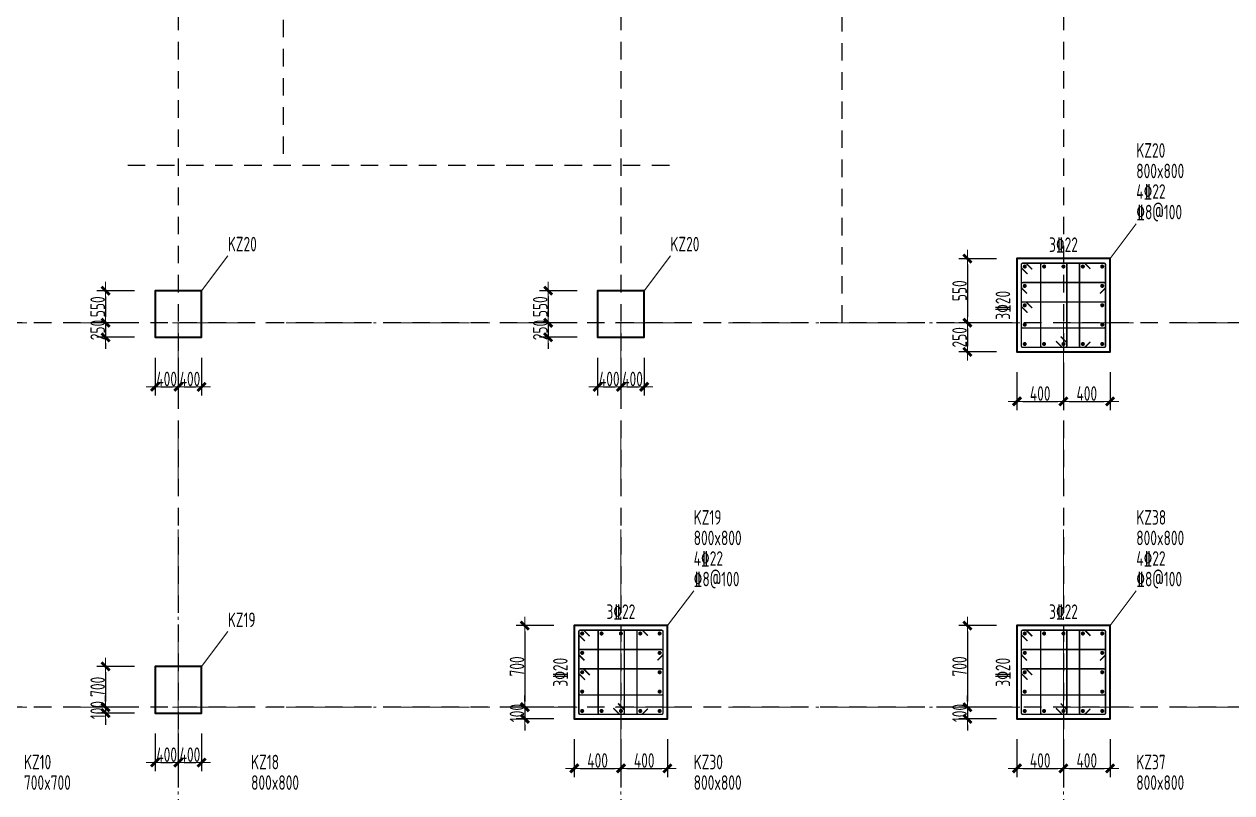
# Model space of a CAD drawing. Header units: millimetres. Extents: x 539196 to 807275, y 431843 to 1156631.
# Drawn here: x 617021 to 637759, y 544389 to 557585 of the extents above; entities that cross this region are included whole.
import ezdxf
from ezdxf.enums import TextEntityAlignment as Align

# ---------------------------------------------------------------- set-up
doc = ezdxf.new("R2010")
doc.units = ezdxf.units.MM
doc.header["$MEASUREMENT"] = 0
for name, pattern in [('DOTE', [2.42, 2, -0.2, 0.02, -0.2]), ('点划线', [1850, 1200, -300, 50, -300]), ('虚线', [500, 300, -200])]:
    doc.linetypes.add(name, pattern=pattern)
doc.layers.add('DOTE', color=1, linetype='DOTE')
for name, color, linetype, lineweight in [('柱原位标注', 7, 'Continuous', 18), ('柱尺寸标注', 3, 'Continuous', 18), ('柱标注引线', 2, 'Continuous', 18), ('柱箍筋', 1, 'Continuous', 25), ('柱纵筋', 1, 'Continuous', 70), ('柱集中标注', 2, 'Continuous', 18), ('砼柱', 2, 'Continuous', 35), ('网格', 9, '点划线', 18)]:
    doc.layers.add(name, color=color, linetype=linetype, lineweight=lineweight)
doc.styles.add('样式 1', font='yjkeng.shx', dxfattribs={"width": 0.7, "bigfont": 'yjkchn.shx'})
doc.dimstyles.new('盈建科结构', dxfattribs={"dimscale": 100, "dimtxt": 2.5, "dimasz": 1, "dimexe": 1.5, "dimexo": 0.625, "dimgap": 0.1, "dimtad": 1, "dimdec": 0, "dimrnd": 1, "dimzin": 0, "dimdsep": 46, "dimtxsty": '样式 1', "dimblk": '_yjkbk', "dimblk1": 'ARCHTICK', "dimblk2": 'ARCHTICK', "dimcen": 0.09, "dimadec": 0, "dimazin": 0, "dimtfac": 1, "dimtdec": 4, "dimtix": 1, "dimtmove": 2, "dimatfit": 3, "dimfxl": 0, "dimtolj": 1, "dimtzin": 0, "dimarcsym": 0})

# ---------------------------------------------------------------- blocks, each defined once
blk = doc.blocks.new('_yjkbk')
blk.add_line((-1, 0), (1.5, 0))
blk.add_lwpolyline([(-0.7, -0.7, 0.5, 0.5, 0), (0.7, 0.7, 0.5, 0.5, 0)], format="xyseb")
blk = doc.blocks.new('*D1980')
at = {"layer": 'Defpoints', "color": 0}
for p in [(626868, 552209), (627268, 552209), (627268, 551359)]:
    blk.add_point(p, dxfattribs=at)
at = {"layer": '柱尺寸标注', "color": 0, "lineweight": -2}
for p, q in [((626868, 551859), (626868, 551209)), ((627268, 551859), (627268, 551209)), ((626968, 551359), (627168, 551359))]:
    blk.add_line(p, q, dxfattribs=at)
at = {"layer": '柱尺寸标注', "color": 0, "lineweight": -2, "xscale": 100, "yscale": 100, "zscale": 100, "rotation": 180}
blk.add_blockref('_yjkbk', (626868, 551359), dxfattribs=at)
at = {"layer": '柱尺寸标注', "color": 0, "lineweight": -2, "xscale": 100, "yscale": 100, "zscale": 100}
blk.add_blockref('_yjkbk', (627268, 551359), dxfattribs=at)
at = {"layer": '柱尺寸标注', "color": 0, "insert": (627068, 551494), "char_height": 250, "attachment_point": 5, "style": '样式 1'}
blk.add_mtext('\\A1;400', dxfattribs=at)
blk = doc.blocks.new('_ARCHTICK')
at = {"color": 0, "linetype": 'ByBlock', "const_width": 0.15}
blk.add_lwpolyline([(-0.5, -0.5), (0.5, 0.5)], dxfattribs=at)
blk = doc.blocks.new('*D1981')
at = {"layer": 'Defpoints', "color": 0}
for p in [(627268, 552209), (627668, 552209), (627668, 551359)]:
    blk.add_point(p, dxfattribs=at)
at = {"layer": '柱尺寸标注', "color": 0, "lineweight": -2}
for p, q in [((627268, 551859), (627268, 551209)), ((627668, 551859), (627668, 551209)), ((627368, 551359), (627568, 551359))]:
    blk.add_line(p, q, dxfattribs=at)
at = {"layer": '柱尺寸标注', "color": 0, "lineweight": -2, "xscale": 100, "yscale": 100, "zscale": 100, "rotation": 180}
blk.add_blockref('_yjkbk', (627268, 551359), dxfattribs=at)
at = {"layer": '柱尺寸标注', "color": 0, "lineweight": -2, "xscale": 100, "yscale": 100, "zscale": 100}
blk.add_blockref('_yjkbk', (627668, 551359), dxfattribs=at)
at = {"layer": '柱尺寸标注', "color": 0, "insert": (627468, 551494), "char_height": 250, "attachment_point": 5, "style": '样式 1'}
blk.add_mtext('\\A1;400', dxfattribs=at)
blk = doc.blocks.new('*D1982')
at = {"layer": 'Defpoints', "color": 0}
for p in [(626868, 553009), (626018, 552459), (626868, 552459)]:
    blk.add_point(p, dxfattribs=at)
at = {"layer": '柱尺寸标注', "color": 0, "lineweight": -2}
for p, q in [((626518, 553009), (625868, 553009)), ((626018, 552909), (626018, 552559)), ((626518, 552459), (625868, 552459))]:
    blk.add_line(p, q, dxfattribs=at)
at = {"layer": '柱尺寸标注', "color": 0, "lineweight": -2, "xscale": 100, "yscale": 100, "zscale": 100}
for p, rotation in [((626018, 553009), 90), ((626018, 552459), 270)]:
    blk.add_blockref('_yjkbk', p, dxfattribs=dict(at, rotation=rotation))
at = {"layer": '柱尺寸标注', "color": 0, "insert": (625883, 552734), "char_height": 250, "attachment_point": 5, "rotation": 90, "style": '样式 1'}
blk.add_mtext('\\A1;550', dxfattribs=at)
blk = doc.blocks.new('*D1983')
at = {"layer": 'Defpoints', "color": 0}
for p in [(626868, 552459), (626018, 552209), (626868, 552209)]:
    blk.add_point(p, dxfattribs=at)
at = {"layer": '柱尺寸标注', "color": 0, "lineweight": -2}
for p, q in [((626018, 552559), (626018, 552659)), ((626518, 552459), (625868, 552459)), ((626018, 552459), (626018, 552209)), ((626518, 552209), (625868, 552209)), ((626018, 552109), (626018, 552009))]:
    blk.add_line(p, q, dxfattribs=at)
at = {"layer": '柱尺寸标注', "color": 0, "lineweight": -2, "xscale": 100, "yscale": 100, "zscale": 100}
for p, rotation in [((626018, 552459), 270), ((626018, 552209), 90)]:
    blk.add_blockref('_yjkbk', p, dxfattribs=dict(at, rotation=rotation))
at = {"layer": '柱尺寸标注', "color": 0, "insert": (625883, 552334), "char_height": 250, "attachment_point": 5, "rotation": 90, "style": '样式 1'}
blk.add_mtext('\\A1;250', dxfattribs=at)
blk = doc.blocks.new('*D1984')
at = {"layer": 'Defpoints', "color": 0}
for p in [(626468, 545659), (627268, 545659), (627268, 544809)]:
    blk.add_point(p, dxfattribs=at)
at = {"layer": '柱尺寸标注', "color": 0, "lineweight": -2}
for p, q in [((626468, 545309), (626468, 544659)), ((627268, 545309), (627268, 544659)), ((626568, 544809), (627168, 544809))]:
    blk.add_line(p, q, dxfattribs=at)
at = {"layer": '柱尺寸标注', "color": 0, "lineweight": -2, "xscale": 100, "yscale": 100, "zscale": 100, "rotation": 180}
blk.add_blockref('_yjkbk', (626468, 544809), dxfattribs=at)
at = {"layer": '柱尺寸标注', "color": 0, "lineweight": -2, "xscale": 100, "yscale": 100, "zscale": 100}
blk.add_blockref('_yjkbk', (627268, 544809), dxfattribs=at)
at = {"layer": '柱尺寸标注', "color": 0, "insert": (626868, 544944), "char_height": 250, "attachment_point": 5, "style": '样式 1'}
blk.add_mtext('\\A1;400', dxfattribs=at)
blk = doc.blocks.new('*D1985')
at = {"layer": 'Defpoints', "color": 0}
for p in [(627268, 545659), (628068, 545659), (628068, 544809)]:
    blk.add_point(p, dxfattribs=at)
at = {"layer": '柱尺寸标注', "color": 0, "lineweight": -2}
for p, q in [((627268, 545309), (627268, 544659)), ((628068, 545309), (628068, 544659)), ((627368, 544809), (627968, 544809))]:
    blk.add_line(p, q, dxfattribs=at)
at = {"layer": '柱尺寸标注', "color": 0, "lineweight": -2, "xscale": 100, "yscale": 100, "zscale": 100, "rotation": 180}
blk.add_blockref('_yjkbk', (627268, 544809), dxfattribs=at)
at = {"layer": '柱尺寸标注', "color": 0, "lineweight": -2, "xscale": 100, "yscale": 100, "zscale": 100}
blk.add_blockref('_yjkbk', (628068, 544809), dxfattribs=at)
at = {"layer": '柱尺寸标注', "color": 0, "insert": (627668, 544944), "char_height": 250, "attachment_point": 5, "style": '样式 1'}
blk.add_mtext('\\A1;400', dxfattribs=at)
blk = doc.blocks.new('*D1986')
at = {"layer": 'Defpoints', "color": 0}
for p in [(626468, 547259), (625618, 545859), (626468, 545859)]:
    blk.add_point(p, dxfattribs=at)
at = {"layer": '柱尺寸标注', "color": 0, "lineweight": -2}
for p, q in [((626118, 547259), (625468, 547259)), ((625618, 547159), (625618, 545959)), ((626118, 545859), (625468, 545859))]:
    blk.add_line(p, q, dxfattribs=at)
at = {"layer": '柱尺寸标注', "color": 0, "lineweight": -2, "xscale": 100, "yscale": 100, "zscale": 100}
for p, rotation in [((625618, 547259), 90), ((625618, 545859), 270)]:
    blk.add_blockref('_yjkbk', p, dxfattribs=dict(at, rotation=rotation))
at = {"layer": '柱尺寸标注', "color": 0, "insert": (625483, 546559), "char_height": 250, "attachment_point": 5, "rotation": 90, "style": '样式 1'}
blk.add_mtext('\\A1;700', dxfattribs=at)
blk = doc.blocks.new('*D1987')
at = {"layer": 'Defpoints', "color": 0}
for p in [(626468, 545859), (625618, 545659), (626468, 545659)]:
    blk.add_point(p, dxfattribs=at)
at = {"layer": '柱尺寸标注', "color": 0, "lineweight": -2}
for p, q in [((625618, 545959), (625618, 546059)), ((626118, 545859), (625468, 545859)), ((625618, 545859), (625618, 545659)), ((626118, 545659), (625468, 545659)), ((625618, 545559), (625618, 545459))]:
    blk.add_line(p, q, dxfattribs=at)
at = {"layer": '柱尺寸标注', "color": 0, "lineweight": -2, "xscale": 100, "yscale": 100, "zscale": 100}
for p, rotation in [((625618, 545859), 270), ((625618, 545659), 90)]:
    blk.add_blockref('_yjkbk', p, dxfattribs=dict(at, rotation=rotation))
at = {"layer": '柱尺寸标注', "color": 0, "insert": (625483, 545759), "char_height": 250, "attachment_point": 5, "rotation": 90, "style": '样式 1'}
blk.add_mtext('\\A1;100', dxfattribs=at)
blk = doc.blocks.new('*D1996')
at = {"layer": 'Defpoints', "color": 0}
for p in [(634068, 551959), (634868, 551959), (634868, 551109)]:
    blk.add_point(p, dxfattribs=at)
at = {"layer": '柱尺寸标注', "color": 0, "lineweight": -2}
for p, q in [((634068, 551609), (634068, 550959)), ((634868, 551609), (634868, 550959)), ((634168, 551109), (634768, 551109))]:
    blk.add_line(p, q, dxfattribs=at)
at = {"layer": '柱尺寸标注', "color": 0, "lineweight": -2, "xscale": 100, "yscale": 100, "zscale": 100, "rotation": 180}
blk.add_blockref('_yjkbk', (634068, 551109), dxfattribs=at)
at = {"layer": '柱尺寸标注', "color": 0, "lineweight": -2, "xscale": 100, "yscale": 100, "zscale": 100}
blk.add_blockref('_yjkbk', (634868, 551109), dxfattribs=at)
at = {"layer": '柱尺寸标注', "color": 0, "insert": (634468, 551244), "char_height": 250, "attachment_point": 5, "style": '样式 1'}
blk.add_mtext('\\A1;400', dxfattribs=at)
blk = doc.blocks.new('*D1997')
at = {"layer": 'Defpoints', "color": 0}
for p in [(634868, 551959), (635668, 551959), (635668, 551109)]:
    blk.add_point(p, dxfattribs=at)
at = {"layer": '柱尺寸标注', "color": 0, "lineweight": -2}
for p, q in [((634868, 551609), (634868, 550959)), ((635668, 551609), (635668, 550959)), ((634968, 551109), (635568, 551109))]:
    blk.add_line(p, q, dxfattribs=at)
at = {"layer": '柱尺寸标注', "color": 0, "lineweight": -2, "xscale": 100, "yscale": 100, "zscale": 100, "rotation": 180}
blk.add_blockref('_yjkbk', (634868, 551109), dxfattribs=at)
at = {"layer": '柱尺寸标注', "color": 0, "lineweight": -2, "xscale": 100, "yscale": 100, "zscale": 100}
blk.add_blockref('_yjkbk', (635668, 551109), dxfattribs=at)
at = {"layer": '柱尺寸标注', "color": 0, "insert": (635268, 551244), "char_height": 250, "attachment_point": 5, "style": '样式 1'}
blk.add_mtext('\\A1;400', dxfattribs=at)
blk = doc.blocks.new('*D1998')
at = {"layer": 'Defpoints', "color": 0}
for p in [(634068, 553559), (633218, 552459), (634068, 552459)]:
    blk.add_point(p, dxfattribs=at)
at = {"layer": '柱尺寸标注', "color": 0, "lineweight": -2}
for p, q in [((633718, 553559), (633068, 553559)), ((633218, 553459), (633218, 552559)), ((633718, 552459), (633068, 552459))]:
    blk.add_line(p, q, dxfattribs=at)
at = {"layer": '柱尺寸标注', "color": 0, "lineweight": -2, "xscale": 100, "yscale": 100, "zscale": 100}
for p, rotation in [((633218, 553559), 90), ((633218, 552459), 270)]:
    blk.add_blockref('_yjkbk', p, dxfattribs=dict(at, rotation=rotation))
at = {"layer": '柱尺寸标注', "color": 0, "insert": (633083, 553009), "char_height": 250, "attachment_point": 5, "rotation": 90, "style": '样式 1'}
blk.add_mtext('\\A1;550', dxfattribs=at)
blk = doc.blocks.new('*D1999')
at = {"layer": 'Defpoints', "color": 0}
for p in [(634068, 552459), (633218, 551959), (634068, 551959)]:
    blk.add_point(p, dxfattribs=at)
at = {"layer": '柱尺寸标注', "color": 0, "lineweight": -2}
for p, q in [((633718, 552459), (633068, 552459)), ((633218, 552359), (633218, 552059)), ((633718, 551959), (633068, 551959))]:
    blk.add_line(p, q, dxfattribs=at)
at = {"layer": '柱尺寸标注', "color": 0, "lineweight": -2, "xscale": 100, "yscale": 100, "zscale": 100}
for p, rotation in [((633218, 552459), 90), ((633218, 551959), 270)]:
    blk.add_blockref('_yjkbk', p, dxfattribs=dict(at, rotation=rotation))
at = {"layer": '柱尺寸标注', "color": 0, "insert": (633083, 552209), "char_height": 250, "attachment_point": 5, "rotation": 90, "style": '样式 1'}
blk.add_mtext('\\A1;250', dxfattribs=at)
blk = doc.blocks.new('*D2000')
at = {"layer": 'Defpoints', "color": 0}
for p in [(634068, 545659), (634868, 545659), (634868, 544809)]:
    blk.add_point(p, dxfattribs=at)
at = {"layer": '柱尺寸标注', "color": 0, "lineweight": -2}
for p, q in [((634068, 545309), (634068, 544659)), ((634868, 545309), (634868, 544659)), ((634168, 544809), (634768, 544809))]:
    blk.add_line(p, q, dxfattribs=at)
at = {"layer": '柱尺寸标注', "color": 0, "lineweight": -2, "xscale": 100, "yscale": 100, "zscale": 100, "rotation": 180}
blk.add_blockref('_yjkbk', (634068, 544809), dxfattribs=at)
at = {"layer": '柱尺寸标注', "color": 0, "lineweight": -2, "xscale": 100, "yscale": 100, "zscale": 100}
blk.add_blockref('_yjkbk', (634868, 544809), dxfattribs=at)
at = {"layer": '柱尺寸标注', "color": 0, "insert": (634468, 544944), "char_height": 250, "attachment_point": 5, "style": '样式 1'}
blk.add_mtext('\\A1;400', dxfattribs=at)
blk = doc.blocks.new('*D2001')
at = {"layer": 'Defpoints', "color": 0}
for p in [(634868, 545659), (635668, 545659), (635668, 544809)]:
    blk.add_point(p, dxfattribs=at)
at = {"layer": '柱尺寸标注', "color": 0, "lineweight": -2}
for p, q in [((634868, 545309), (634868, 544659)), ((635668, 545309), (635668, 544659)), ((634968, 544809), (635568, 544809))]:
    blk.add_line(p, q, dxfattribs=at)
at = {"layer": '柱尺寸标注', "color": 0, "lineweight": -2, "xscale": 100, "yscale": 100, "zscale": 100, "rotation": 180}
blk.add_blockref('_yjkbk', (634868, 544809), dxfattribs=at)
at = {"layer": '柱尺寸标注', "color": 0, "lineweight": -2, "xscale": 100, "yscale": 100, "zscale": 100}
blk.add_blockref('_yjkbk', (635668, 544809), dxfattribs=at)
at = {"layer": '柱尺寸标注', "color": 0, "insert": (635268, 544944), "char_height": 250, "attachment_point": 5, "style": '样式 1'}
blk.add_mtext('\\A1;400', dxfattribs=at)
blk = doc.blocks.new('*D2002')
at = {"layer": 'Defpoints', "color": 0}
for p in [(634068, 547259), (633218, 545859), (634068, 545859)]:
    blk.add_point(p, dxfattribs=at)
at = {"layer": '柱尺寸标注', "color": 0, "lineweight": -2}
for p, q in [((633718, 547259), (633068, 547259)), ((633218, 547159), (633218, 545959)), ((633718, 545859), (633068, 545859))]:
    blk.add_line(p, q, dxfattribs=at)
at = {"layer": '柱尺寸标注', "color": 0, "lineweight": -2, "xscale": 100, "yscale": 100, "zscale": 100}
for p, rotation in [((633218, 547259), 90), ((633218, 545859), 270)]:
    blk.add_blockref('_yjkbk', p, dxfattribs=dict(at, rotation=rotation))
at = {"layer": '柱尺寸标注', "color": 0, "insert": (633083, 546559), "char_height": 250, "attachment_point": 5, "rotation": 90, "style": '样式 1'}
blk.add_mtext('\\A1;700', dxfattribs=at)
blk = doc.blocks.new('*D2003')
at = {"layer": 'Defpoints', "color": 0}
for p in [(634068, 545859), (633218, 545659), (634068, 545659)]:
    blk.add_point(p, dxfattribs=at)
at = {"layer": '柱尺寸标注', "color": 0, "lineweight": -2}
for p, q in [((633218, 545959), (633218, 546059)), ((633718, 545859), (633068, 545859)), ((633218, 545859), (633218, 545659)), ((633718, 545659), (633068, 545659)), ((633218, 545559), (633218, 545459))]:
    blk.add_line(p, q, dxfattribs=at)
at = {"layer": '柱尺寸标注', "color": 0, "lineweight": -2, "xscale": 100, "yscale": 100, "zscale": 100}
for p, rotation in [((633218, 545859), 270), ((633218, 545659), 90)]:
    blk.add_blockref('_yjkbk', p, dxfattribs=dict(at, rotation=rotation))
at = {"layer": '柱尺寸标注', "color": 0, "insert": (633083, 545759), "char_height": 250, "attachment_point": 5, "rotation": 90, "style": '样式 1'}
blk.add_mtext('\\A1;100', dxfattribs=at)
blk = doc.blocks.new('*D2028')
at = {"layer": 'Defpoints', "color": 0}
for p in [(619268, 552209), (619668, 552209), (619668, 551359)]:
    blk.add_point(p, dxfattribs=at)
at = {"layer": '柱尺寸标注', "color": 0, "lineweight": -2}
for p, q in [((619268, 551859), (619268, 551209)), ((619668, 551859), (619668, 551209)), ((619368, 551359), (619568, 551359))]:
    blk.add_line(p, q, dxfattribs=at)
at = {"layer": '柱尺寸标注', "color": 0, "lineweight": -2, "xscale": 100, "yscale": 100, "zscale": 100, "rotation": 180}
blk.add_blockref('_yjkbk', (619268, 551359), dxfattribs=at)
at = {"layer": '柱尺寸标注', "color": 0, "lineweight": -2, "xscale": 100, "yscale": 100, "zscale": 100}
blk.add_blockref('_yjkbk', (619668, 551359), dxfattribs=at)
at = {"layer": '柱尺寸标注', "color": 0, "insert": (619468, 551494), "char_height": 250, "attachment_point": 5, "style": '样式 1'}
blk.add_mtext('\\A1;400', dxfattribs=at)
blk = doc.blocks.new('*D2029')
at = {"layer": 'Defpoints', "color": 0}
for p in [(619668, 552209), (620068, 552209), (620068, 551359)]:
    blk.add_point(p, dxfattribs=at)
at = {"layer": '柱尺寸标注', "color": 0, "lineweight": -2}
for p, q in [((619668, 551859), (619668, 551209)), ((620068, 551859), (620068, 551209)), ((619768, 551359), (619968, 551359))]:
    blk.add_line(p, q, dxfattribs=at)
at = {"layer": '柱尺寸标注', "color": 0, "lineweight": -2, "xscale": 100, "yscale": 100, "zscale": 100, "rotation": 180}
blk.add_blockref('_yjkbk', (619668, 551359), dxfattribs=at)
at = {"layer": '柱尺寸标注', "color": 0, "lineweight": -2, "xscale": 100, "yscale": 100, "zscale": 100}
blk.add_blockref('_yjkbk', (620068, 551359), dxfattribs=at)
at = {"layer": '柱尺寸标注', "color": 0, "insert": (619868, 551494), "char_height": 250, "attachment_point": 5, "style": '样式 1'}
blk.add_mtext('\\A1;400', dxfattribs=at)
blk = doc.blocks.new('*D2030')
at = {"layer": 'Defpoints', "color": 0}
for p in [(619268, 553009), (618418, 552459), (619268, 552459)]:
    blk.add_point(p, dxfattribs=at)
at = {"layer": '柱尺寸标注', "color": 0, "lineweight": -2}
for p, q in [((618918, 553009), (618268, 553009)), ((618418, 552909), (618418, 552559)), ((618918, 552459), (618268, 552459))]:
    blk.add_line(p, q, dxfattribs=at)
at = {"layer": '柱尺寸标注', "color": 0, "lineweight": -2, "xscale": 100, "yscale": 100, "zscale": 100}
for p, rotation in [((618418, 553009), 90), ((618418, 552459), 270)]:
    blk.add_blockref('_yjkbk', p, dxfattribs=dict(at, rotation=rotation))
at = {"layer": '柱尺寸标注', "color": 0, "insert": (618283, 552734), "char_height": 250, "attachment_point": 5, "rotation": 90, "style": '样式 1'}
blk.add_mtext('\\A1;550', dxfattribs=at)
blk = doc.blocks.new('*D2031')
at = {"layer": 'Defpoints', "color": 0}
for p in [(619268, 552459), (618418, 552209), (619268, 552209)]:
    blk.add_point(p, dxfattribs=at)
at = {"layer": '柱尺寸标注', "color": 0, "lineweight": -2}
for p, q in [((618418, 552559), (618418, 552659)), ((618918, 552459), (618268, 552459)), ((618418, 552459), (618418, 552209)), ((618918, 552209), (618268, 552209)), ((618418, 552109), (618418, 552009))]:
    blk.add_line(p, q, dxfattribs=at)
at = {"layer": '柱尺寸标注', "color": 0, "lineweight": -2, "xscale": 100, "yscale": 100, "zscale": 100}
for p, rotation in [((618418, 552459), 270), ((618418, 552209), 90)]:
    blk.add_blockref('_yjkbk', p, dxfattribs=dict(at, rotation=rotation))
at = {"layer": '柱尺寸标注', "color": 0, "insert": (618283, 552334), "char_height": 250, "attachment_point": 5, "rotation": 90, "style": '样式 1'}
blk.add_mtext('\\A1;250', dxfattribs=at)
blk = doc.blocks.new('*D2032')
at = {"layer": 'Defpoints', "color": 0}
for p in [(619268, 545759), (619668, 545759), (619668, 544909)]:
    blk.add_point(p, dxfattribs=at)
at = {"layer": '柱尺寸标注', "color": 0, "lineweight": -2}
for p, q in [((619268, 545409), (619268, 544759)), ((619668, 545409), (619668, 544759)), ((619368, 544909), (619568, 544909))]:
    blk.add_line(p, q, dxfattribs=at)
at = {"layer": '柱尺寸标注', "color": 0, "lineweight": -2, "xscale": 100, "yscale": 100, "zscale": 100, "rotation": 180}
blk.add_blockref('_yjkbk', (619268, 544909), dxfattribs=at)
at = {"layer": '柱尺寸标注', "color": 0, "lineweight": -2, "xscale": 100, "yscale": 100, "zscale": 100}
blk.add_blockref('_yjkbk', (619668, 544909), dxfattribs=at)
at = {"layer": '柱尺寸标注', "color": 0, "insert": (619468, 545044), "char_height": 250, "attachment_point": 5, "style": '样式 1'}
blk.add_mtext('\\A1;400', dxfattribs=at)
blk = doc.blocks.new('*D2033')
at = {"layer": 'Defpoints', "color": 0}
for p in [(619668, 545759), (620068, 545759), (620068, 544909)]:
    blk.add_point(p, dxfattribs=at)
at = {"layer": '柱尺寸标注', "color": 0, "lineweight": -2}
for p, q in [((619668, 545409), (619668, 544759)), ((620068, 545409), (620068, 544759)), ((619768, 544909), (619968, 544909))]:
    blk.add_line(p, q, dxfattribs=at)
at = {"layer": '柱尺寸标注', "color": 0, "lineweight": -2, "xscale": 100, "yscale": 100, "zscale": 100, "rotation": 180}
blk.add_blockref('_yjkbk', (619668, 544909), dxfattribs=at)
at = {"layer": '柱尺寸标注', "color": 0, "lineweight": -2, "xscale": 100, "yscale": 100, "zscale": 100}
blk.add_blockref('_yjkbk', (620068, 544909), dxfattribs=at)
at = {"layer": '柱尺寸标注', "color": 0, "insert": (619868, 545044), "char_height": 250, "attachment_point": 5, "style": '样式 1'}
blk.add_mtext('\\A1;400', dxfattribs=at)
blk = doc.blocks.new('*D2034')
at = {"layer": 'Defpoints', "color": 0}
for p in [(619268, 546559), (618418, 545859), (619268, 545859)]:
    blk.add_point(p, dxfattribs=at)
at = {"layer": '柱尺寸标注', "color": 0, "lineweight": -2}
for p, q in [((618918, 546559), (618268, 546559)), ((618418, 546459), (618418, 545959)), ((618918, 545859), (618268, 545859))]:
    blk.add_line(p, q, dxfattribs=at)
at = {"layer": '柱尺寸标注', "color": 0, "lineweight": -2, "xscale": 100, "yscale": 100, "zscale": 100}
for p, rotation in [((618418, 546559), 90), ((618418, 545859), 270)]:
    blk.add_blockref('_yjkbk', p, dxfattribs=dict(at, rotation=rotation))
at = {"layer": '柱尺寸标注', "color": 0, "insert": (618283, 546209), "char_height": 250, "attachment_point": 5, "rotation": 90, "style": '样式 1'}
blk.add_mtext('\\A1;700', dxfattribs=at)
blk = doc.blocks.new('*D2035')
at = {"layer": 'Defpoints', "color": 0}
for p in [(619268, 545859), (618418, 545759), (619268, 545759)]:
    blk.add_point(p, dxfattribs=at)
at = {"layer": '柱尺寸标注', "color": 0, "lineweight": -2}
for p, q in [((618418, 545959), (618418, 546059)), ((618918, 545859), (618268, 545859)), ((618418, 545859), (618418, 545759)), ((618918, 545759), (618268, 545759)), ((618418, 545659), (618418, 545559))]:
    blk.add_line(p, q, dxfattribs=at)
at = {"layer": '柱尺寸标注', "color": 0, "lineweight": -2, "xscale": 100, "yscale": 100, "zscale": 100}
for p, rotation in [((618418, 545859), 270), ((618418, 545759), 90)]:
    blk.add_blockref('_yjkbk', p, dxfattribs=dict(at, rotation=rotation))
at = {"layer": '柱尺寸标注', "color": 0, "insert": (618283, 545809), "char_height": 250, "attachment_point": 5, "rotation": 90, "style": '样式 1'}
blk.add_mtext('\\A1;100', dxfattribs=at)
blk = doc.blocks.new('jzzw')
at = {"layer": 'DOTE', "color": 1, "linetype": '虚线'}
for p, q in [((928786, 890469), (928786, 834829)), ((932586, 852149), (932586, 890469)), ((936386, 890469), (936386, 834829)), ((921186, 872969), (921186, 834829)), ((922986, 857849), (922986, 854849)), ((929618, 854849), (920186, 854849)), ((952506, 852149), (912186, 852149)), ((952506, 845549), (911886, 845549)), ((952506, 845549), (911886, 845549))]:
    blk.add_line(p, q, dxfattribs=at)

msp = doc.modelspace()

# ---------------------------------------------------------------- linework, layer by layer
at = {"layer": '柱标注引线'}
for p, q in [((635667.6, 553559.2), (636117.6, 554159.2)), ((620067.6, 553009.2), (620517.6, 553609.2)), ((627667.6, 553009.2), (628117.6, 553609.2)), ((628067.6, 547259.2), (628517.6, 547859.2)), ((635667.6, 547259.2), (636117.6, 547859.2)), ((620067.6, 546559.2), (620517.6, 547159.2))]:
    msp.add_line(p, q, dxfattribs=at)
at = {"layer": '柱箍筋', "const_width": 25}
for points in [[(634331.6, 553376.5), (634233.4, 553474.8, 0.1989124), (634216.6, 553481.7), (634168.8, 553481.7, 0.4142136), (634145.1, 553458), (634145.1, 552060.5, 0.4142136), (634168.8, 552036.7), (635566.3, 552036.7, 0.4142136), (635590.1, 552060.5), (635590.1, 553458, 0.4142136), (635566.3, 553481.7), (634168.8, 553481.7, 0.4142136), (634145.1, 553458), (634145.1, 553410.2, 0.1989124), (634152, 553393.5), (634250.3, 553295.2)], [(634738.5, 552142), (634836.8, 552043.7, 0.1989124), (634853.6, 552036.7), (634901.3, 552036.7, 0.4142136), (634925.1, 552060.5), (634925.1, 553458, 0.4142136), (634901.3, 553481.7), (634501.3, 553481.7, 0.4142136), (634477.6, 553458), (634477.6, 552060.5, 0.4142136), (634501.3, 552036.7), (634901.3, 552036.7, 0.4142136), (634925.1, 552060.5), (634925.1, 552108.2, 0.1989124), (634918.1, 552125), (634819.9, 552223.3)], [(635329.1, 552132.1), (635240.7, 552043.7, -0.131362), (635214.1, 552036.7), (635166.3, 552036.7, -0.4142136), (635142.6, 552060.5), (635142.6, 553458, -0.4142136), (635166.3, 553481.7), (635214.1, 553481.7, -0.131362), (635240.7, 553474.8), (635329.1, 553386.4)], [(634240.4, 552962.7), (634152, 553051.1, -0.131362), (634145.1, 553077.7), (634145.1, 553125.5, -0.4142136), (634168.8, 553149.2), (635566.3, 553149.2, -0.4142136), (635590.1, 553125.5), (635590.1, 553077.7, -0.131362), (635583.1, 553051.1), (635494.7, 552962.7)], [(634250.3, 552630.2), (634152, 552728.5, -0.1989124), (634145.1, 552745.2), (634145.1, 552793, -0.4142136), (634168.8, 552816.7), (635566.3, 552816.7, -0.4142136), (635590.1, 552793), (635590.1, 552393, -0.4142136), (635566.3, 552369.2), (634168.8, 552369.2, -0.4142136), (634145.1, 552393), (634145.1, 552793, -0.4142136), (634168.8, 552816.7), (634216.6, 552816.7, -0.1989124), (634233.4, 552809.8), (634331.6, 552711.5)], [(626731.6, 547076.5), (626633.4, 547174.8, 0.1989124), (626616.6, 547181.7), (626568.8, 547181.7, 0.4142136), (626545.1, 547158), (626545.1, 545760.5, 0.4142136), (626568.8, 545736.7), (627966.3, 545736.7, 0.4142136), (627990.1, 545760.5), (627990.1, 547158, 0.4142136), (627966.3, 547181.7), (626568.8, 547181.7, 0.4142136), (626545.1, 547158), (626545.1, 547110.2, 0.1989124), (626552, 547093.5), (626650.3, 546995.2)], [(627138.5, 545842), (627236.8, 545743.7, 0.1989124), (627253.6, 545736.7), (627301.3, 545736.7, 0.4142136), (627325.1, 545760.5), (627325.1, 547158, 0.4142136), (627301.3, 547181.7), (626901.3, 547181.7, 0.4142136), (626877.6, 547158), (626877.6, 545760.5, 0.4142136), (626901.3, 545736.7), (627301.3, 545736.7, 0.4142136), (627325.1, 545760.5), (627325.1, 545808.2, 0.1989124), (627318.1, 545825), (627219.9, 545923.3)], [(627729.1, 545832.1), (627640.7, 545743.7, -0.131362), (627614.1, 545736.7), (627566.3, 545736.7, -0.4142136), (627542.6, 545760.5), (627542.6, 547158, -0.4142136), (627566.3, 547181.7), (627614.1, 547181.7, -0.131362), (627640.7, 547174.8), (627729.1, 547086.4)], [(634331.6, 547076.5), (634233.4, 547174.8, 0.1989124), (634216.6, 547181.7), (634168.8, 547181.7, 0.4142136), (634145.1, 547158), (634145.1, 545760.5, 0.4142136), (634168.8, 545736.7), (635566.3, 545736.7, 0.4142136), (635590.1, 545760.5), (635590.1, 547158, 0.4142136), (635566.3, 547181.7), (634168.8, 547181.7, 0.4142136), (634145.1, 547158), (634145.1, 547110.2, 0.1989124), (634152, 547093.5), (634250.3, 546995.2)], [(634738.5, 545842), (634836.8, 545743.7, 0.1989124), (634853.6, 545736.7), (634901.3, 545736.7, 0.4142136), (634925.1, 545760.5), (634925.1, 547158, 0.4142136), (634901.3, 547181.7), (634501.3, 547181.7, 0.4142136), (634477.6, 547158), (634477.6, 545760.5, 0.4142136), (634501.3, 545736.7), (634901.3, 545736.7, 0.4142136), (634925.1, 545760.5), (634925.1, 545808.2, 0.1989124), (634918.1, 545825), (634819.9, 545923.3)], [(635329.1, 545832.1), (635240.7, 545743.7, -0.131362), (635214.1, 545736.7), (635166.3, 545736.7, -0.4142136), (635142.6, 545760.5), (635142.6, 547158, -0.4142136), (635166.3, 547181.7), (635214.1, 547181.7, -0.131362), (635240.7, 547174.8), (635329.1, 547086.4)], [(626640.4, 546662.7), (626552, 546751.1, -0.131362), (626545.1, 546777.7), (626545.1, 546825.5, -0.4142136), (626568.8, 546849.2), (627966.3, 546849.2, -0.4142136), (627990.1, 546825.5), (627990.1, 546777.7, -0.131362), (627983.1, 546751.1), (627894.7, 546662.7)], [(634240.4, 546662.7), (634152, 546751.1, -0.131362), (634145.1, 546777.7), (634145.1, 546825.5, -0.4142136), (634168.8, 546849.2), (635566.3, 546849.2, -0.4142136), (635590.1, 546825.5), (635590.1, 546777.7, -0.131362), (635583.1, 546751.1), (635494.7, 546662.7)], [(626650.3, 546330.2), (626552, 546428.5, -0.1989124), (626545.1, 546445.2), (626545.1, 546493, -0.4142136), (626568.8, 546516.7), (627966.3, 546516.7, -0.4142136), (627990.1, 546493), (627990.1, 546093, -0.4142136), (627966.3, 546069.2), (626568.8, 546069.2, -0.4142136), (626545.1, 546093), (626545.1, 546493, -0.4142136), (626568.8, 546516.7), (626616.6, 546516.7, -0.1989124), (626633.4, 546509.8), (626731.6, 546411.5)], [(634250.3, 546330.2), (634152, 546428.5, -0.1989124), (634145.1, 546445.2), (634145.1, 546493, -0.4142136), (634168.8, 546516.7), (635566.3, 546516.7, -0.4142136), (635590.1, 546493), (635590.1, 546093, -0.4142136), (635566.3, 546069.2), (634168.8, 546069.2, -0.4142136), (634145.1, 546093), (634145.1, 546493, -0.4142136), (634168.8, 546516.7), (634216.6, 546516.7, -0.1989124), (634233.4, 546509.8), (634331.6, 546411.5)]]:
    msp.add_lwpolyline(points, format="xyb", dxfattribs=at)
at = {"layer": '柱纵筋', "const_width": 35}
for points in [[(634220.1, 553424.2, 1), (634185.1, 553424.2, 1)], [(634552.6, 553424.2, 1), (634517.6, 553424.2, 1)], [(634885.1, 553424.2, 1), (634850.1, 553424.2, 1)], [(635217.6, 553424.2, 1), (635182.6, 553424.2, 1)], [(635550.1, 553424.2, 1), (635515.1, 553424.2, 1)], [(634220.1, 553091.7, 1), (634185.1, 553091.7, 1)], [(635550.1, 553091.7, 1), (635515.1, 553091.7, 1)], [(634220.1, 552759.2, 1), (634185.1, 552759.2, 1)], [(635550.1, 552759.2, 1), (635515.1, 552759.2, 1)], [(634220.1, 552426.7, 1), (634185.1, 552426.7, 1)], [(635550.1, 552426.7, 1), (635515.1, 552426.7, 1)], [(634220.1, 552094.2, 1), (634185.1, 552094.2, 1)], [(634552.6, 552094.2, 1), (634517.6, 552094.2, 1)], [(634885.1, 552094.2, 1), (634850.1, 552094.2, 1)], [(635217.6, 552094.2, 1), (635182.6, 552094.2, 1)], [(635550.1, 552094.2, 1), (635515.1, 552094.2, 1)], [(626620.1, 547124.2, 1), (626585.1, 547124.2, 1)], [(626952.6, 547124.2, 1), (626917.6, 547124.2, 1)], [(627285.1, 547124.2, 1), (627250.1, 547124.2, 1)], [(627617.6, 547124.2, 1), (627582.6, 547124.2, 1)], [(627950.1, 547124.2, 1), (627915.1, 547124.2, 1)], [(634220.1, 547124.2, 1), (634185.1, 547124.2, 1)], [(634552.6, 547124.2, 1), (634517.6, 547124.2, 1)], [(634885.1, 547124.2, 1), (634850.1, 547124.2, 1)], [(635217.6, 547124.2, 1), (635182.6, 547124.2, 1)], [(635550.1, 547124.2, 1), (635515.1, 547124.2, 1)], [(626620.1, 546791.7, 1), (626585.1, 546791.7, 1)], [(627950.1, 546791.7, 1), (627915.1, 546791.7, 1)], [(634220.1, 546791.7, 1), (634185.1, 546791.7, 1)], [(635550.1, 546791.7, 1), (635515.1, 546791.7, 1)], [(626620.1, 546459.2, 1), (626585.1, 546459.2, 1)], [(627950.1, 546459.2, 1), (627915.1, 546459.2, 1)], [(634220.1, 546459.2, 1), (634185.1, 546459.2, 1)], [(635550.1, 546459.2, 1), (635515.1, 546459.2, 1)], [(626620.1, 546126.7, 1), (626585.1, 546126.7, 1)], [(627950.1, 546126.7, 1), (627915.1, 546126.7, 1)], [(634220.1, 546126.7, 1), (634185.1, 546126.7, 1)], [(635550.1, 546126.7, 1), (635515.1, 546126.7, 1)], [(626620.1, 545794.2, 1), (626585.1, 545794.2, 1)], [(626952.6, 545794.2, 1), (626917.6, 545794.2, 1)], [(627285.1, 545794.2, 1), (627250.1, 545794.2, 1)], [(627617.6, 545794.2, 1), (627582.6, 545794.2, 1)], [(627950.1, 545794.2, 1), (627915.1, 545794.2, 1)], [(634220.1, 545794.2, 1), (634185.1, 545794.2, 1)], [(634552.6, 545794.2, 1), (634517.6, 545794.2, 1)], [(634885.1, 545794.2, 1), (634850.1, 545794.2, 1)], [(635217.6, 545794.2, 1), (635182.6, 545794.2, 1)], [(635550.1, 545794.2, 1), (635515.1, 545794.2, 1)]]:
    msp.add_lwpolyline(points, format="xyb", close=True, dxfattribs=at)
at = {"layer": '砼柱'}
for points in [[(635667.6, 553559.2), (634067.6, 553559.2), (634067.6, 551959.2), (635667.6, 551959.2)], [(620067.6, 553009.2), (619267.6, 553009.2), (619267.6, 552209.2), (620067.6, 552209.2)], [(627667.6, 553009.2), (626867.6, 553009.2), (626867.6, 552209.2), (627667.6, 552209.2)], [(628067.6, 547259.2), (626467.6, 547259.2), (626467.6, 545659.2), (628067.6, 545659.2)], [(635667.6, 547259.2), (634067.6, 547259.2), (634067.6, 545659.2), (635667.6, 545659.2)], [(620067.6, 546559.2), (619267.6, 546559.2), (619267.6, 545759.2), (620067.6, 545759.2)]]:
    msp.add_lwpolyline(points, close=True, dxfattribs=at)
at = {"layer": '网格'}
for p, q in [((615867.6, 552459.2), (619667.6, 552459.2)), ((619667.6, 552459.2), (623467.6, 552459.2)), ((619667.6, 545859.2), (619667.6, 552459.2)), ((623467.6, 552459.2), (627267.6, 552459.2)), ((627267.6, 545859.2), (627267.6, 552459.2)), ((627267.6, 552459.2), (631067.6, 552459.2)), ((631067.6, 552459.2), (634867.6, 552459.2)), ((634867.6, 545859.2), (634867.6, 552459.2)), ((634867.6, 552459.2), (638667.6, 552459.2)), ((615867.6, 545859.2), (619667.6, 545859.2)), ((619667.6, 545859.2), (623467.6, 545859.2)), ((619667.6, 542859.2), (619667.6, 545859.2)), ((623467.6, 545859.2), (627267.6, 545859.2)), ((627267.6, 542859.2), (627267.6, 545859.2)), ((627267.6, 545859.2), (631067.6, 545859.2)), ((631067.6, 545859.2), (634867.6, 545859.2)), ((634867.6, 542859.2), (634867.6, 545859.2)), ((634867.6, 545859.2), (638667.6, 545859.2))]:
    msp.add_line(p, q, dxfattribs=at)

# ---------------------------------------------------------------- block references
msp.add_blockref('jzzw', (-301518.2, -299689.7))

# ---------------------------------------------------------------- texts
at = {"layer": '柱原位标注', "linetype": 'Continuous', "style": '样式 1', "width": 0.7}
for p in [(634867.6, 553599.2), (627267.6, 547299.2), (634867.6, 547299.2)]:
    msp.add_text('3\x8422', height=250, dxfattribs=at).set_placement(p, align=Align.BOTTOM_CENTER)
for p in [(634027.6, 552759.2), (626427.6, 546459.2), (634027.6, 546459.2)]:
    msp.add_text('3\x8420', height=250, rotation=90, dxfattribs=at).set_placement(p, align=Align.BOTTOM_CENTER)
at = {"layer": '柱集中标注', "linetype": 'Continuous', "style": '样式 1', "width": 0.7}
for s, p in [('KZ20', (636117.6, 555217.5)), ('800x800', (636117.6, 554864.7)), ('4\x8422', (636117.6, 554512)), ('\x848@100', (636117.6, 554159.2)), ('KZ20', (620517.6, 553609.2)), ('KZ20', (628117.6, 553609.2)), ('KZ19', (628517.6, 548917.5)), ('KZ38', (636117.6, 548917.5)), ('800x800', (628517.6, 548564.7)), ('800x800', (636117.6, 548564.7)), ('4\x8422', (628517.6, 548212)), ('4\x8422', (636117.6, 548212)), ('\x848@100', (628517.6, 547859.2)), ('\x848@100', (636117.6, 547859.2)), ('KZ19', (620517.6, 547159.2)), ('KZ10', (617017.6, 544717.5)), ('KZ18', (620917.6, 544717.5)), ('KZ30', (628517.6, 544717.5)), ('KZ37', (636117.6, 544717.5)), ('700x700', (617017.6, 544364.7)), ('800x800', (620917.6, 544364.7)), ('800x800', (628517.6, 544364.7)), ('800x800', (636117.6, 544364.7))]:
    msp.add_text(s, height=250, dxfattribs=at).set_placement(p, align=Align.BOTTOM_LEFT)

# ---------------------------------------------------------------- dimensions: what is measured, and where the dimension line sits
at = {"layer": '柱尺寸标注'}
for p1, p2, override, picture, middle in [((634067.6, 553559.2), (634067.6, 552459.2), {"dimscale": 100, "dimtxt": 2.5, "dimasz": 1, "dimexe": 1.5, "dimexo": 3.5, "dimgap": 0.1, "dimtad": 1, "dimlfac": 0.5, "dimrnd": 5, "dimdle": 0, "dimfxlon": 0}, '*D1998', (633082.6, 553009.2)), ((619267.6, 553009.2), (619267.6, 552459.2), {"dimscale": 100, "dimtxt": 2.5, "dimasz": 1, "dimexe": 1.5, "dimexo": 3.5, "dimgap": 0.1, "dimtad": 1, "dimlfac": 1, "dimrnd": 5, "dimdle": 0, "dimfxlon": 0}, '*D2030', (618282.6, 552734.2)), ((626867.6, 553009.2), (626867.6, 552459.2), {"dimscale": 100, "dimtxt": 2.5, "dimasz": 1, "dimexe": 1.5, "dimexo": 3.5, "dimgap": 0.1, "dimtad": 1, "dimlfac": 1, "dimrnd": 5, "dimdle": 0, "dimfxlon": 0}, '*D1982', (625882.6, 552734.2)), ((619267.6, 552459.2), (619267.6, 552209.2), {"dimscale": 100, "dimtxt": 2.5, "dimasz": 1, "dimexe": 1.5, "dimexo": 3.5, "dimgap": 0.1, "dimtad": 1, "dimlfac": 1, "dimrnd": 5, "dimdle": 0, "dimfxlon": 0}, '*D2031', (618282.6, 552334.2)), ((626867.6, 552459.2), (626867.6, 552209.2), {"dimscale": 100, "dimtxt": 2.5, "dimasz": 1, "dimexe": 1.5, "dimexo": 3.5, "dimgap": 0.1, "dimtad": 1, "dimlfac": 1, "dimrnd": 5, "dimdle": 0, "dimfxlon": 0}, '*D1983', (625882.6, 552334.2)), ((634067.6, 552459.2), (634067.6, 551959.2), {"dimscale": 100, "dimtxt": 2.5, "dimasz": 1, "dimexe": 1.5, "dimexo": 3.5, "dimgap": 0.1, "dimtad": 1, "dimlfac": 0.5, "dimrnd": 5, "dimdle": 0, "dimfxlon": 0}, '*D1999', (633082.6, 552209.2)), ((619267.6, 552209.2), (619667.6, 552209.2), {"dimscale": 100, "dimtxt": 2.5, "dimasz": 1, "dimexe": 1.5, "dimexo": 3.5, "dimgap": 0.1, "dimtad": 1, "dimlfac": 1, "dimrnd": 5, "dimdle": 0, "dimfxlon": 0}, '*D2028', (619467.6, 551494.2)), ((619667.6, 552209.2), (620067.6, 552209.2), {"dimscale": 100, "dimtxt": 2.5, "dimasz": 1, "dimexe": 1.5, "dimexo": 3.5, "dimgap": 0.1, "dimtad": 1, "dimlfac": 1, "dimrnd": 5, "dimdle": 0, "dimfxlon": 0}, '*D2029', (619867.6, 551494.2)), ((626867.6, 552209.2), (627267.6, 552209.2), {"dimscale": 100, "dimtxt": 2.5, "dimasz": 1, "dimexe": 1.5, "dimexo": 3.5, "dimgap": 0.1, "dimtad": 1, "dimlfac": 1, "dimrnd": 5, "dimdle": 0, "dimfxlon": 0}, '*D1980', (627067.6, 551494.2)), ((627267.6, 552209.2), (627667.6, 552209.2), {"dimscale": 100, "dimtxt": 2.5, "dimasz": 1, "dimexe": 1.5, "dimexo": 3.5, "dimgap": 0.1, "dimtad": 1, "dimlfac": 1, "dimrnd": 5, "dimdle": 0, "dimfxlon": 0}, '*D1981', (627467.6, 551494.2)), ((634067.6, 551959.2), (634867.6, 551959.2), {"dimscale": 100, "dimtxt": 2.5, "dimasz": 1, "dimexe": 1.5, "dimexo": 3.5, "dimgap": 0.1, "dimtad": 1, "dimlfac": 0.5, "dimrnd": 5, "dimdle": 0, "dimfxlon": 0}, '*D1996', (634467.6, 551244.2)), ((634867.6, 551959.2), (635667.6, 551959.2), {"dimscale": 100, "dimtxt": 2.5, "dimasz": 1, "dimexe": 1.5, "dimexo": 3.5, "dimgap": 0.1, "dimtad": 1, "dimlfac": 0.5, "dimrnd": 5, "dimdle": 0, "dimfxlon": 0}, '*D1997', (635267.6, 551244.2)), ((626467.6, 547259.2), (626467.6, 545859.2), {"dimscale": 100, "dimtxt": 2.5, "dimasz": 1, "dimexe": 1.5, "dimexo": 3.5, "dimgap": 0.1, "dimtad": 1, "dimlfac": 0.5, "dimrnd": 5, "dimdle": 0, "dimfxlon": 0}, '*D1986', (625482.6, 546559.2)), ((634067.6, 547259.2), (634067.6, 545859.2), {"dimscale": 100, "dimtxt": 2.5, "dimasz": 1, "dimexe": 1.5, "dimexo": 3.5, "dimgap": 0.1, "dimtad": 1, "dimlfac": 0.5, "dimrnd": 5, "dimdle": 0, "dimfxlon": 0}, '*D2002', (633082.6, 546559.2)), ((619267.6, 546559.2), (619267.6, 545859.2), {"dimscale": 100, "dimtxt": 2.5, "dimasz": 1, "dimexe": 1.5, "dimexo": 3.5, "dimgap": 0.1, "dimtad": 1, "dimlfac": 1, "dimrnd": 5, "dimdle": 0, "dimfxlon": 0}, '*D2034', (618282.6, 546209.2)), ((619267.6, 545859.2), (619267.6, 545759.2), {"dimscale": 100, "dimtxt": 2.5, "dimasz": 1, "dimexe": 1.5, "dimexo": 3.5, "dimgap": 0.1, "dimtad": 1, "dimlfac": 1, "dimrnd": 5, "dimdle": 0, "dimfxlon": 0}, '*D2035', (618282.6, 545809.2)), ((626467.6, 545859.2), (626467.6, 545659.2), {"dimscale": 100, "dimtxt": 2.5, "dimasz": 1, "dimexe": 1.5, "dimexo": 3.5, "dimgap": 0.1, "dimtad": 1, "dimlfac": 0.5, "dimrnd": 5, "dimdle": 0, "dimfxlon": 0}, '*D1987', (625482.6, 545759.2)), ((634067.6, 545859.2), (634067.6, 545659.2), {"dimscale": 100, "dimtxt": 2.5, "dimasz": 1, "dimexe": 1.5, "dimexo": 3.5, "dimgap": 0.1, "dimtad": 1, "dimlfac": 0.5, "dimrnd": 5, "dimdle": 0, "dimfxlon": 0}, '*D2003', (633082.6, 545759.2)), ((619267.6, 545759.2), (619667.6, 545759.2), {"dimscale": 100, "dimtxt": 2.5, "dimasz": 1, "dimexe": 1.5, "dimexo": 3.5, "dimgap": 0.1, "dimtad": 1, "dimlfac": 1, "dimrnd": 5, "dimdle": 0, "dimfxlon": 0}, '*D2032', (619467.6, 545044.2)), ((619667.6, 545759.2), (620067.6, 545759.2), {"dimscale": 100, "dimtxt": 2.5, "dimasz": 1, "dimexe": 1.5, "dimexo": 3.5, "dimgap": 0.1, "dimtad": 1, "dimlfac": 1, "dimrnd": 5, "dimdle": 0, "dimfxlon": 0}, '*D2033', (619867.6, 545044.2)), ((626467.6, 545659.2), (627267.6, 545659.2), {"dimscale": 100, "dimtxt": 2.5, "dimasz": 1, "dimexe": 1.5, "dimexo": 3.5, "dimgap": 0.1, "dimtad": 1, "dimlfac": 0.5, "dimrnd": 5, "dimdle": 0, "dimfxlon": 0}, '*D1984', (626867.6, 544944.2)), ((627267.6, 545659.2), (628067.6, 545659.2), {"dimscale": 100, "dimtxt": 2.5, "dimasz": 1, "dimexe": 1.5, "dimexo": 3.5, "dimgap": 0.1, "dimtad": 1, "dimlfac": 0.5, "dimrnd": 5, "dimdle": 0, "dimfxlon": 0}, '*D1985', (627667.6, 544944.2)), ((634067.6, 545659.2), (634867.6, 545659.2), {"dimscale": 100, "dimtxt": 2.5, "dimasz": 1, "dimexe": 1.5, "dimexo": 3.5, "dimgap": 0.1, "dimtad": 1, "dimlfac": 0.5, "dimrnd": 5, "dimdle": 0, "dimfxlon": 0}, '*D2000', (634467.6, 544944.2)), ((634867.6, 545659.2), (635667.6, 545659.2), {"dimscale": 100, "dimtxt": 2.5, "dimasz": 1, "dimexe": 1.5, "dimexo": 3.5, "dimgap": 0.1, "dimtad": 1, "dimlfac": 0.5, "dimrnd": 5, "dimdle": 0, "dimfxlon": 0}, '*D2001', (635267.6, 544944.2))]:
    dim = msp.add_aligned_dim(p1=p1, p2=p2, distance=-850, dimstyle='盈建科结构', override=override, dxfattribs=at)
    dim.commit()
    dim.dimension.update_dxf_attribs({"geometry": picture, "text_midpoint": middle})

doc.saveas('drawing.dxf')
